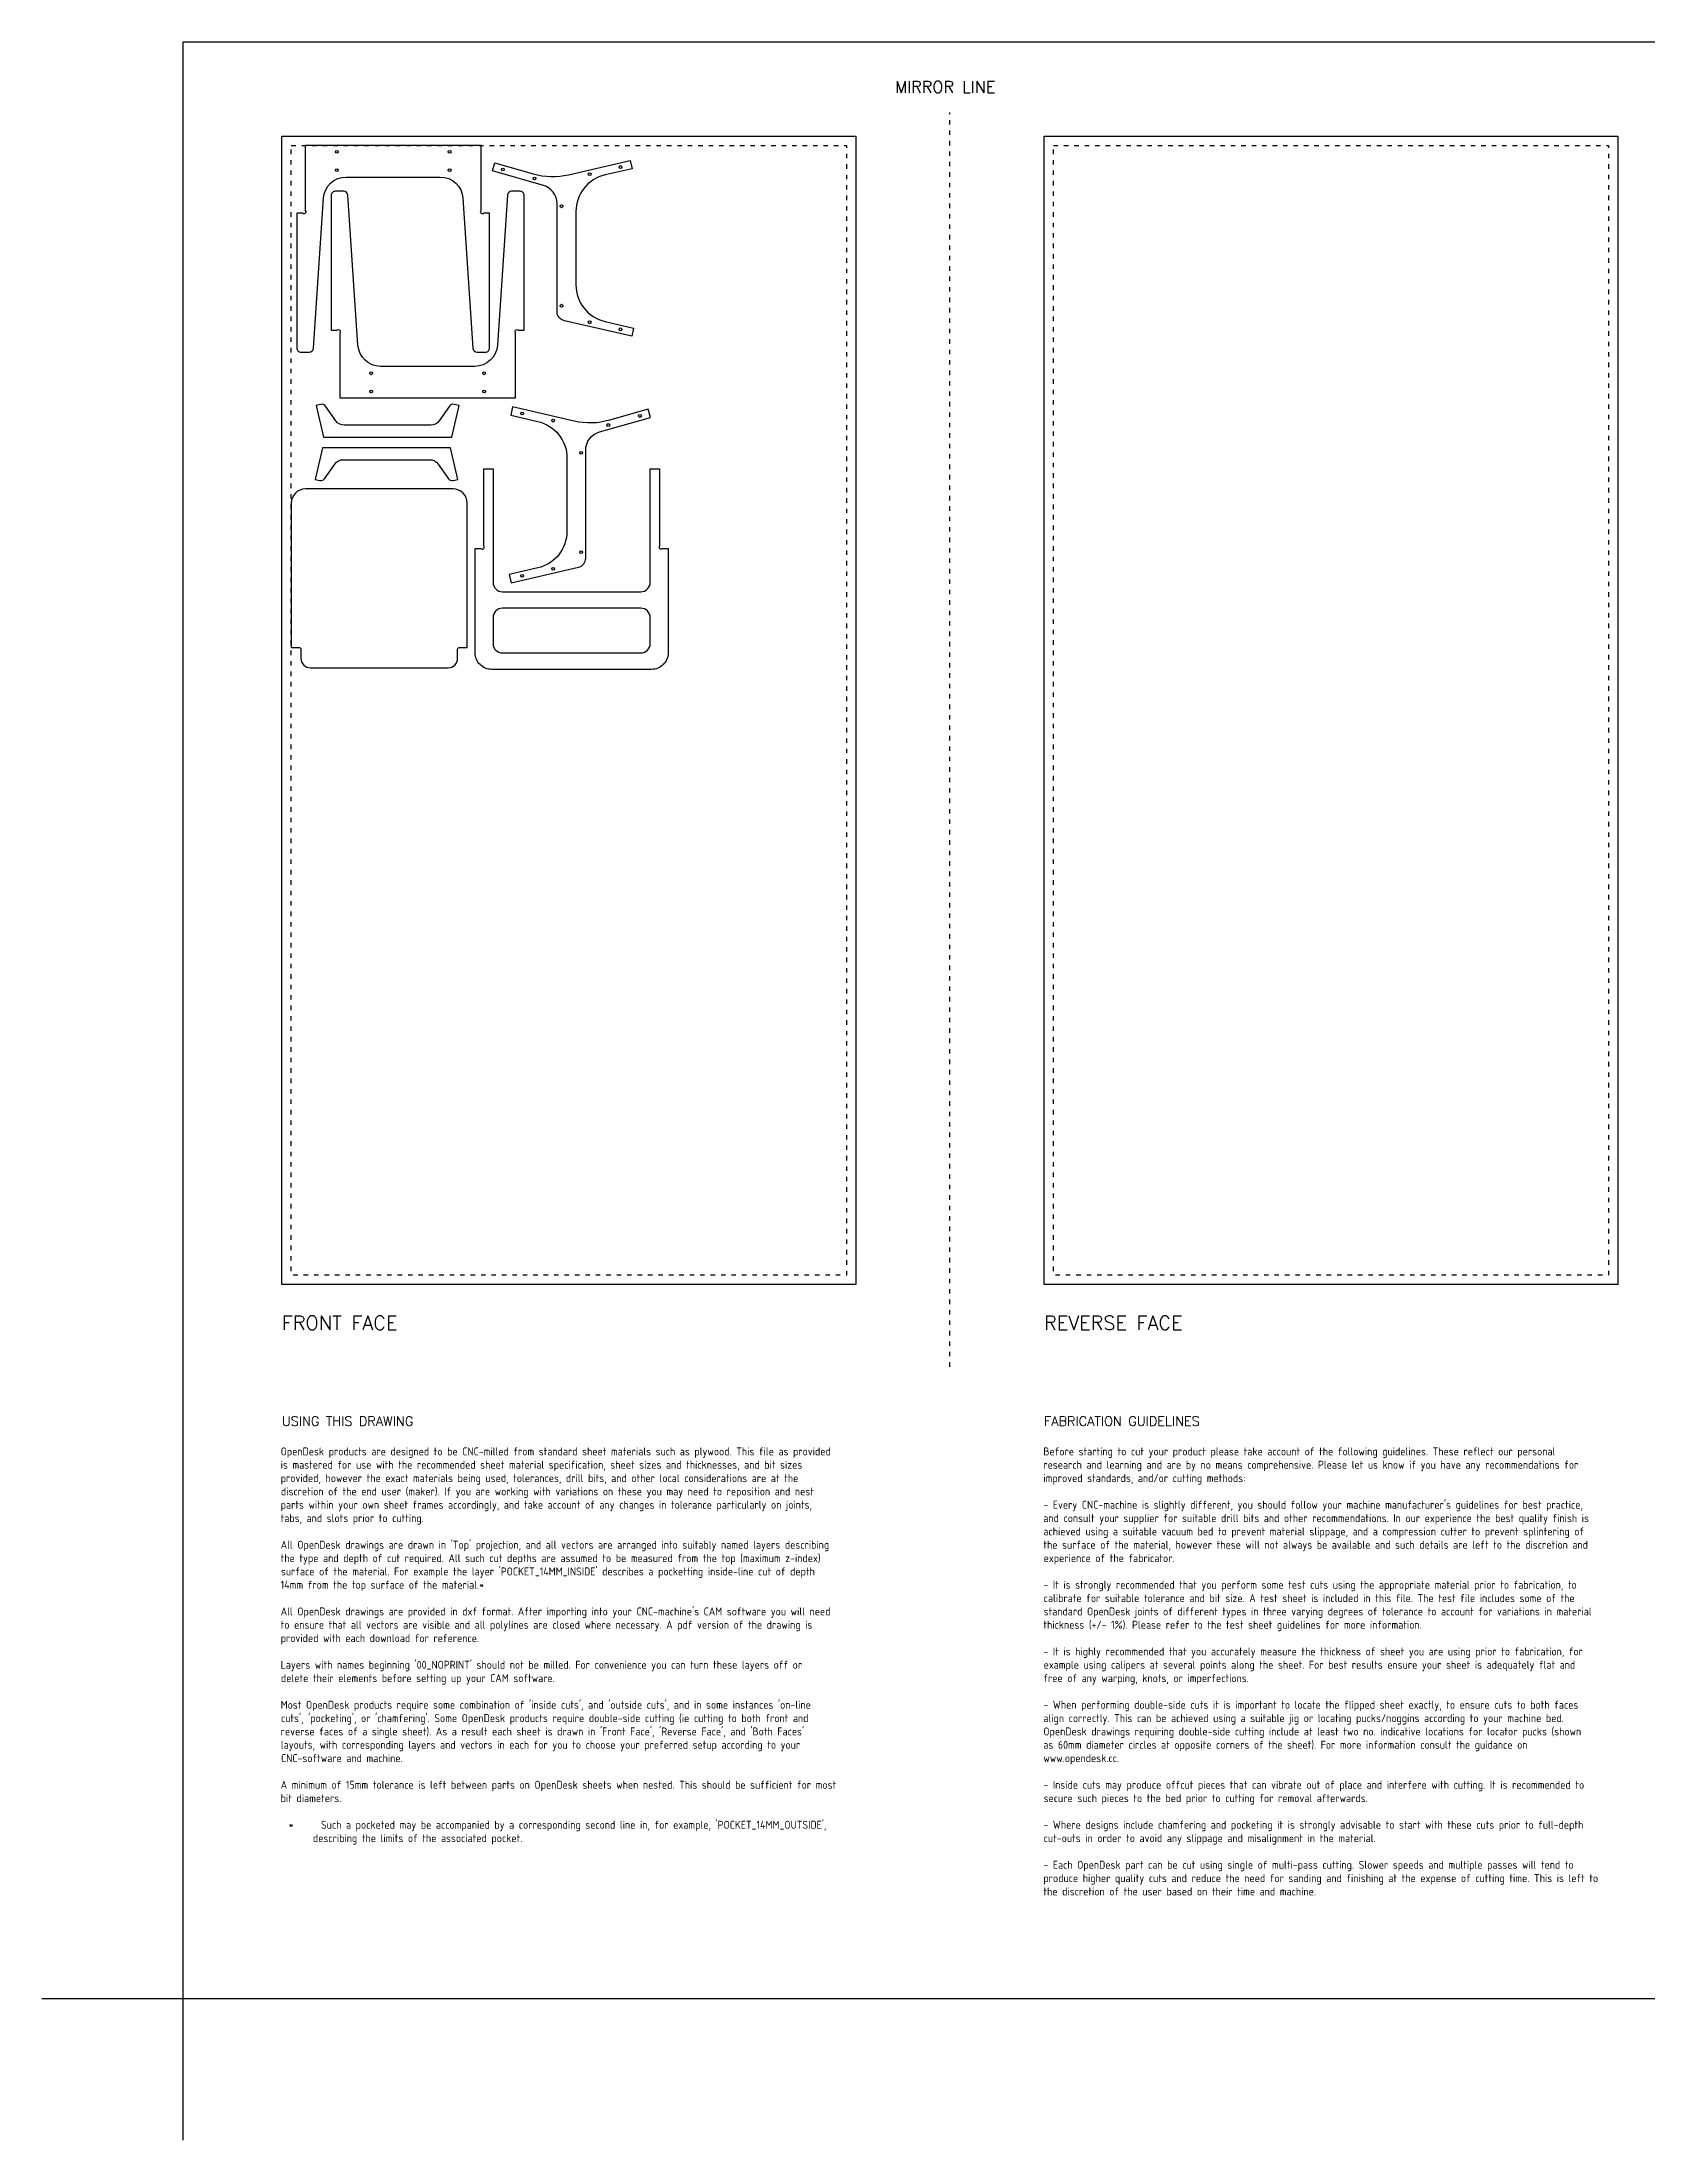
# Model space of a CAD drawing. Extents: x -297 to 5883, y -307 to 4151.
# Drawn here: x -297 to 3115, y -307 to 4151 of the extents above; entities that cross this region are included whole.
import ezdxf
from ezdxf.enums import TextEntityAlignment as Align

# ---------------------------------------------------------------- set-up
doc = ezdxf.new("R2010")
doc.units = 0
doc.linetypes.add('DGN_STYLE_5', pattern=[22.17944, 9.505474, -12.673965])
for name, color, linetype in [('00-NOPRINT_TEXT', 7, 'CONTINUOUS'), ('00_NOPRINT_TOLERANCE', 7, 'DGN_STYLE_5'), ('BOARD_$TH-NOMINAL', 3, 'CONTINUOUS'), ('HOLE_6MM_DIAM_18MM_DEEP', 220, 'CONTINUOUS'), ('TOP_CUTOUT_18MM_INSIDE', 173, 'CONTINUOUS'), ('TOP_CUTOUT_18MM_OUTSIDE', 31, 'CONTINUOUS')]:
    doc.layers.add(name, color=color, linetype=linetype)
doc.styles.add('OD-ISOCP-17', font='isocp.shx', dxfattribs={"height": 17})
doc.styles.add('OD-SIMPLEX-20', font='simplex.shx', dxfattribs={"height": 20})
doc.styles.add('OD-SIMPLEX-25', font='simplex.shx', dxfattribs={"height": 25})
doc.styles.add('OD-SIMPLEX-30', font='simplex.shx', dxfattribs={"height": 30})

msp = doc.modelspace()

# ---------------------------------------------------------------- linework, layer by layer
at = {"layer": '00-NOPRINT_TEXT', "flags": 128}
msp.add_lwpolyline([(3, 4150.7), (5883, 4150.7), (5883, -7.3), (3, -7.3)], close=True, dxfattribs=at)
msp.add_lwpolyline([(3, -307.3), (3, -7.3), (-297, -7.3)], dxfattribs=at)
at = {"layer": '00_NOPRINT_TOLERANCE'}
msp.add_line((1633, 1335.9), (1633, 4000.7), dxfattribs=at)
at = {"layer": '00_NOPRINT_TOLERANCE', "flags": 128}
for points in [[(213, 3950.7), (1433, 3950.7), (1433, 1510.7), (213, 1510.7)], [(233, 3930.7), (1413, 3930.7), (1413, 1530.7), (233, 1530.7)], [(1833, 3950.7), (3053, 3950.7), (3053, 1510.7), (1833, 1510.7)], [(1853, 3930.7), (3033, 3930.7), (3033, 1530.7), (1853, 1530.7)]]:
    msp.add_lwpolyline(points, close=True, dxfattribs=at)
at = {"layer": 'BOARD_$TH-NOMINAL', "flags": 128}
for points in [[(213, 3950.7), (1433, 3950.7), (1433, 1510.7), (213, 1510.7)], [(1833, 3950.7), (3053, 3950.7), (3053, 1510.7), (1833, 1510.7)]]:
    msp.add_lwpolyline(points, close=True, dxfattribs=at)
at = {"layer": 'HOLE_6MM_DIAM_18MM_DEEP'}
for centre in [(329.6, 3917.3), (329.6, 3878.4), (569.6, 3917.3), (569.6, 3878.4), (682.6, 3879.9), (932.8, 3885), (749.9, 3860.5), (867.2, 3869.9), (807.4, 3801.5), (807.4, 3590.3), (867.2, 3555.1), (932.8, 3540), (402.9, 3446.8), (642.9, 3446.8), (402.9, 3407.9), (642.9, 3407.9), (723.9, 3361.3), (789.5, 3346.2), (974.1, 3356.1), (906.8, 3336.8), (849.3, 3277.8), (789.5, 3031.4), (849.3, 3066.6), (723.9, 3016.3)]:
    msp.add_circle(centre, 3, dxfattribs=at)
at = {"layer": 'TOP_CUTOUT_18MM_INSIDE'}
msp.add_lwpolyline([(661.9, 2927.6), (661.9, 2872.6, 0.414214), (681.9, 2852.6), (975.9, 2852.6, 0.414214), (995.9, 2872.6), (995.9, 2927.6, 0.414214), (975.9, 2947.6), (681.9, 2947.6, 0.414214)], format="xyb", close=True, dxfattribs=at)
at = {"layer": 'TOP_CUTOUT_18MM_OUTSIDE'}
for points in [[(244.6, 3500.7, 0.414214), (253.6, 3491.7), (271.2, 3491.7, 0.394837), (280.1, 3500.1), (301.4, 3818.7, -0.394837), (349.6, 3863.8), (449.6, 3863.8), (549.5, 3863.8, -0.394837), (597.8, 3818.7), (619, 3500.1, 0.394837), (628, 3491.7), (645.6, 3491.7, 0.414214), (654.6, 3500.7), (654.6, 3786.7), (642.2, 3786.7, -1), (636.6, 3792.3), (636.6, 3930.8), (262.6, 3930.8), (262.6, 3792.3, -1), (256.9, 3786.7), (244.6, 3786.7)], [(813.4, 3558.3, -0.349216), (797.9, 3577.8), (797.9, 3807.3, 0.334595), (769, 3845.7), (660.4, 3876.8), (665.4, 3894.1), (747.2, 3870.7, 0.127216), (822.2, 3868.7), (953.3, 3899), (957.3, 3881.4), (899.9, 3868.2, 0.349216), (837.9, 3790.2), (837.9, 3634.8, 0.349216), (899.9, 3556.8), (960.5, 3542.8), (956.5, 3525.3)], [(727.9, 3824.5, 0.414214), (718.9, 3833.5), (701.3, 3833.5, 0.394837), (692.3, 3825.1), (671.1, 3506.5, -0.394837), (622.8, 3461.4), (522.9, 3461.4), (422.9, 3461.4, -0.394837), (374.7, 3506.5), (353.4, 3825.1, 0.394837), (344.5, 3833.5), (326.9, 3833.5, 0.414214), (317.9, 3824.5), (317.9, 3538.5), (330.2, 3538.5, -1), (335.9, 3532.9), (335.9, 3394.4), (709.9, 3394.4), (709.9, 3532.9, -1), (715.5, 3538.5), (727.9, 3538.5)], [(286, 3378.2), (301.4, 3311.3), (574, 3311.3), (589.5, 3378.2), (579.3, 3380.6, 0.304389), (569.5, 3376.8), (547.5, 3345.7, -0.243398), (529.4, 3336.3), (437.7, 3336.3), (346.1, 3336.3, -0.243398), (327.9, 3345.7), (305.9, 3376.8, 0.304389), (296.1, 3380.6)], [(843.3, 3034.6, 0.349216), (858.8, 3054.1), (858.8, 3283.5, -0.334595), (887.8, 3322), (996.3, 3353.1), (991.4, 3370.4), (909.6, 3347, -0.127216), (834.5, 3345), (703.4, 3375.3), (699.4, 3357.7), (756.8, 3344.5, -0.349216), (818.8, 3266.5), (818.8, 3111, -0.349216), (756.8, 3033.1), (696.2, 3019.1), (700.2, 3001.6)], [(587.2, 3221.3), (571.7, 3288.2), (299.1, 3288.2), (283.7, 3221.3), (293.8, 3219, 0.304389), (303.6, 3222.7), (325.6, 3253.8, -0.243398), (343.8, 3263.2), (435.4, 3263.2), (527.1, 3263.2, -0.243398), (545.2, 3253.8), (567.2, 3222.7, 0.304389), (577, 3219)], [(641.9, 3243.8), (661.9, 3243.8), (661.9, 3002.6, 0.414214), (681.9, 2982.6), (975.9, 2982.6, 0.414214), (995.9, 3002.6), (995.9, 3243.8), (1015.9, 3243.8), (1015.9, 3079.9, 1), (1021.5, 3074.3), (1033.9, 3074.3), (1033.9, 2852.6, -0.414214), (998.9, 2817.6), (658.9, 2817.6, -0.414214), (623.9, 2852.6), (623.9, 3074.3), (636.2, 3074.3, 1), (641.9, 3079.9)], [(589.5, 2863.8), (607, 2863.8), (607, 3171, 0.414214), (577, 3201), (263, 3201, 0.414214), (233, 3171), (233, 2863.8), (250.5, 2863.8, -0.414214), (253.5, 2860.8), (253.5, 2841, 0.414214), (273.5, 2821), (566.5, 2821, 0.414214), (586.5, 2841), (586.5, 2860.8, -0.414214)]]:
    msp.add_lwpolyline(points, format="xyb", close=True, dxfattribs=at)

# ---------------------------------------------------------------- texts
at = {"layer": '00-NOPRINT_TEXT', "style": 'OD-SIMPLEX-25'}
msp.add_text('MIRROR LINE', height=25, dxfattribs=at).set_placement((1516.3, 4042.7))
at = {"layer": '00-NOPRINT_TEXT', "color": 7}
for s, height, style, p in [('FRONT FACE', 30, 'OD-SIMPLEX-30', (213, 1444.1)), ('REVERSE FACE', 30, 'OD-SIMPLEX-30', (1833, 1444.1)), ('USING THIS DRAWING', 20, 'OD-SIMPLEX-20', (213, 1230.2)), ('FABRICATION GUIDELINES', 20, 'OD-SIMPLEX-20', (1833, 1230.2))]:
    msp.add_text(s, height=height, rotation=360, dxfattribs=dict(at, style=style)).set_placement(p, align=Align.TOP_LEFT)
at = {"layer": '00-NOPRINT_TEXT', "color": 7, "style": 'OD-ISOCP-17'}
for s, p in [('OpenDesk products are designed to be CNC-milled from standard sheet materials such as plywood. This file as provided', (210.4, 1147.4)), ('Before starting to cut your product please take account of the following guidelines. These reflect our personal', (1831.6, 1147.4)), ('is mastered for use with the recommended sheet material specification, sheet sizes and thicknesses, and bit sizes', (210.4, 1119.1)), ('research and learning and are by no means comprehensive. Please let us know if you have any recommendations for', (1831.6, 1119.1)), ('provided, however the exact materials being used, tolerances, drill bits, and other local considerations are at the', (210.4, 1090.7)), ('discretion of the end user (maker). If you are working with variations on these you may need to reposition and nest', (211, 1062.4)), ('improved standards, and/or cutting methods:', (1831.6, 1090.7)), ('parts within your own sheet frames accordingly, and take account of any changes in tolerance particularly on joints,', (210.4, 1034.1)), ("- Every CNC-machine is slightly different, you should follow your machine manufacturer's guidelines for best practice,", (1831.6, 1034.1)), ('tabs, and slots prior to cutting.', (210.4, 1005.7)), ('and consult your supplier for suitable drill bits and other recommendations. In our experience the best quality finish is', (1831.6, 1005.7)), ('achieved using a suitable vacuum bed to prevent material slippage, and a compression cutter to prevent splintering of', (1831.6, 977.4)), ('the type and depth of cut required. All such cut depths are assumed to be measured from the top (maximum z-index)', (210.4, 920.7)), ("All OpenDesk drawings are drawn in 'Top' projection, and all vectors are arranged into suitably named layers describing", (210.4, 949.1)), ('the surface of the material, however these will not always be available and such details are left to the discretion and', (1831.6, 949.1)), ('experience of the fabricator.', (1832.2, 920.7)), ("surface of the material. For example the layer 'POCKET_14MM_INSIDE' describes a pocketting inside-line cut of depth", (211, 892.4)), ('14mm from the top surface of the material.*', (210.4, 864.1)), ('- It is strongly recommended that you perform some test cuts using the appropriate material prior to fabrication, to', (1831.6, 864.1)), ('calibrate for suitable tolerance and bit size. A test sheet is included in this file. The test file includes some of the', (1832.3, 835.7)), ("All OpenDesk drawings are provided in dxf format. After importing into your CNC-machine's CAM software you will need", (210.4, 807.4)), ('standard OpenDesk joints of different types in three varying degrees of tolerance to account for variations in material', (1832.2, 807.4)), ('to ensure that all vectors are visible and all polylines are closed where necessary. A pdf version of the drawing is', (210.4, 779.1)), ('provided with each download for reference.', (210.4, 750.7)), ('thickness (+/- 1%%%). Please refer to the test sheet guidelines for more information.', (1831.6, 779.1)), ("Layers with names beginning '00_NOPRINT' should not be milled. For convenience you can turn these layers off or", (210.4, 694.1)), ('- It is highly recommended that you accurately measure the thickness of sheet you are using prior to fabrication, for', (1831.6, 722.4)), ('delete their elements before setting up your CAM software.', (211, 665.7)), ('free of any warping, knots, or imperfections.', (1831.6, 665.7)), ('example using calipers at several points along the sheet. For best results ensure your sheet is adequately flat and', (1832.2, 694.1)), ("Most OpenDesk products require some combination of 'inside cuts', and 'outside cuts', and in some instances 'on-line", (210.4, 609.1)), ('- When performing double-side cuts it is important to locate the flipped sheet exactly, to ensure cuts to both faces', (1831.6, 609.1)), ("cuts', 'pocketing', or 'chamfering'. Some OpenDesk products require double-side cutting (ie cutting to both front and", (211, 580.7)), ('align correctly. This can be achieved using a suitable jig or locating pucks/noggins according to your machine bed.', (1831.6, 580.7)), ("reverse faces of a single sheet). As a result each sheet is drawn in 'Front Face', 'Reverse Face', and 'Both Faces'", (210.4, 552.4)), ('layouts, with corresponding layers and vectors in each for you to choose your preferred setup according to your', (210.8, 524.1)), ('as 60mm diameter circles at opposite corners of the sheet). For more information consult the guidance on', (1831.6, 524.1)), ('OpenDesk drawings requiring double-side cutting include at least two no. indicative locations for locator pucks (shown', (1831.6, 552.4)), ('CNC-software and machine.', (211.2, 495.7)), ('www.opendesk.cc.', (1831.6, 495.7)), ('A minimum of 15mm tolerance is left between parts on OpenDesk sheets when nested. This should be sufficient for most', (210.4, 439.1)), ('- Inside cuts may produce offcut pieces that can vibrate out of place and interfere with cutting. It is recommended to', (1831.6, 439.1)), ('bit diameters.', (210.4, 410.7)), ('secure such pieces to the bed prior to cutting for removal afterwards.', (1832.2, 410.7)), ("*      Such a pocketed may be accompanied by a corresponding second line in, for example, 'POCKET_14MM_OUTSIDE',", (227.4, 354.1)), ('- Where designs include chamfering and pocketing it is strongly advisable to start with these cuts prior to full-depth', (1831.6, 354.1)), ('describing the limits of the associated pocket.', (279, 325.7)), ('cut-outs in order to avoid any slippage and misalignment in the material.', (1832.3, 325.7)), ('- Each OpenDesk part can be cut using single of multi-pass cutting. Slower speeds and multiple passes will tend to', (1831.6, 269.1)), ('the discretion of the user based on their time and machine.', (1831.6, 212.4)), ('produce higher quality cuts and reduce the need for sanding and finishing at the expense of cutting time. This is left to', (1831.6, 240.7))]:
    msp.add_text(s, height=17, rotation=360, dxfattribs=at).set_placement(p)

doc.saveas('drawing.dxf')
